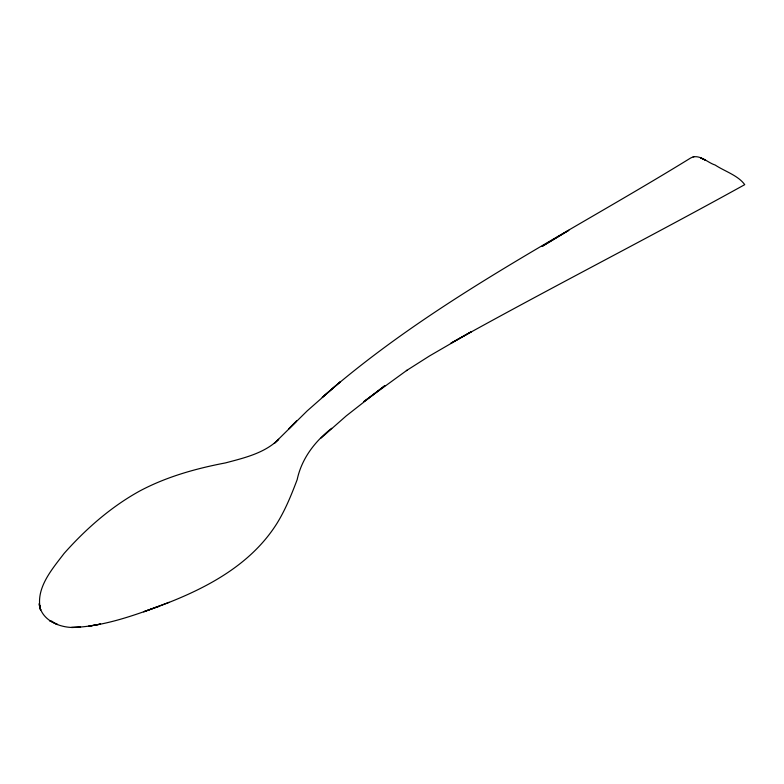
<?xml version="1.0" encoding="UTF-8"?>
<svg xmlns="http://www.w3.org/2000/svg" width="784" height="784" viewBox="0 0 784 784"><rect width="100%" height="100%" fill="white"/><g stroke="black" fill="none" stroke-linecap="round" stroke-linejoin="round"><path stroke-width="1.18" d="M331.671 428.299C314.894 441.304 301.644 458.62 297.175 479.632C291.452 494.753 285.356 509.884 276.801 523.653C247.136 570.585 194.177 594.233 143.668 611.785L169.177 602.288M321.038 438.08L346.254 415.883L384.924 385.601L363.952 401.526L406.945 370.273L406.386 370.646L429.563 355.926L471.331 331.681L450.957 343.186C548.094 289.022 647.643 238.405 744.731 184.652C738.097 175.41 724.661 171.324 715.145 165.022C707.589 162.758 698.985 153.223 690.665 158.005C566.097 234.788 432.935 300.38 322.234 397.39L340.099 381.935L307.22 410.865L274.322 443.362L278.673 439.305C264.424 453.289 244.206 457.915 225.537 462.893C195.892 468.548 166.502 476.741 139.748 491C110.946 506.876 85.887 528.916 64.121 553.416C52.058 569.262 35.045 588.559 40.611 609.962L39.22 603.817L40.611 609.962L39.376 604.993C41.934 620.134 58.908 627.376 72.892 627.484C102.459 626.465 130.918 616.547 158.446 606.453L156.339 607.277M568.449 230.506L542.038 246.441L568.851 230.28M694.065 156.604L693.134 156.81M52.832 621.614L49.539 620.624L57.575 624.534L54.321 623.006M701.592 158.407L700.788 158.054L705.11 159.985L702.758 158.897M296.421 421.145L288.777 428.838L296.421 421.145M100.303 624.133L88.788 626.2L100.303 624.133M80.517 627.229L71.53 627.455L80.517 627.229"/></g></svg>
